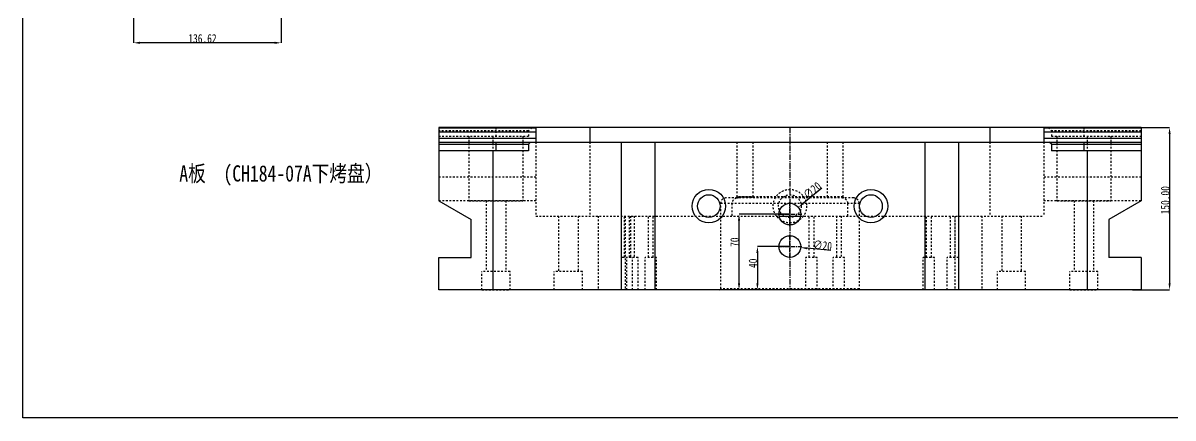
# Model space of a CAD drawing. Header units: millimetres. Extents: x 1572 to 4063, y -10865 to -3081.
# Drawn here: x 2167 to 3231, y -9144 to -8779 of the extents above; entities that cross this region are included whole.
import ezdxf

# ---------------------------------------------------------------- set-up
doc = ezdxf.new("R2010")
doc.units = ezdxf.units.MM
doc.header["$LTSCALE"] = 16.335
doc.header["$PDMODE"] = 3
doc.header["$PDSIZE"] = 0.3125
doc.linetypes.add('CENTER', pattern=[0.6, 0.375, -0.075, 0.075, -0.075])
doc.linetypes.add('HIDDEN', pattern=[0.2, 0.1, -0.1])
doc.layers.get('0').update_dxf_attribs({"linetype": 'CONTINUOUS'})
doc.layers.get('Defpoints').update_dxf_attribs({"linetype": 'CONTINUOUS'})
doc.layers.add('DEFAULT_2', color=8, linetype='HIDDEN')
doc.styles.get("Standard").update_dxf_attribs({"font": 'txt', "width": 0.8})
doc.dimstyles.new('ISO-25', dxfattribs={"dimtxt": 8, "dimasz": 6, "dimexe": 0, "dimexo": 0, "dimgap": 0, "dimtad": 1, "dimdsep": 46, "dimtxsty": 'Standard', "dimcen": 0, "dimclrd": 4, "dimclre": 4, "dimclrt": 6, "dimazin": 0, "dimtfac": 1, "dimtofl": 0, "dimtmove": 0, "dimatfit": 3, "dimfxl": 0, "dimarcsym": 0})

# ---------------------------------------------------------------- blocks, each defined once
blk = doc.blocks.new('*D851')
at = {"color": 4, "lineweight": -2, "transparency": 16777216}
for p, q in [((2876.5, -8985.5), (2846.4, -8985.5)), ((2846.4, -8991.5), (2846.4, -9019.5)), ((2872.9, -9025.5), (2846.4, -9025.5))]:
    blk.add_line(p, q, dxfattribs=at)
at = {"color": 4, "transparency": 16777216}
for points in [[(2845.4, -8991.5), (2847.4, -8991.5), (2846.4, -8985.5)], [(2845.4, -9019.5), (2847.4, -9019.5), (2846.4, -9025.5)]]:
    blk.add_solid(points, dxfattribs=at)
at = {"layer": 'Defpoints', "color": 0, "transparency": 16777216}
for p in [(2876.5, -8985.5), (2846.4, -9025.5), (2872.9, -9025.5)]:
    blk.add_point(p, dxfattribs=at)
at = {"color": 6, "transparency": 16777216, "insert": (2842.4, -9000.9), "char_height": 8, "attachment_point": 5, "rotation": 90}
blk.add_mtext('40', dxfattribs=at)
blk = doc.blocks.new('*D852')
at = {"color": 4, "lineweight": -2, "transparency": 16777216}
for p, q in [((2876.5, -8955.5), (2829.4, -8955.5)), ((2829.4, -9019.5), (2829.4, -8961.5)), ((2872.9, -9025.5), (2829.4, -9025.5))]:
    blk.add_line(p, q, dxfattribs=at)
at = {"color": 4, "transparency": 16777216}
for points in [[(2828.4, -8961.5), (2830.4, -8961.5), (2829.4, -8955.5)], [(2828.4, -9019.5), (2830.4, -9019.5), (2829.4, -9025.5)]]:
    blk.add_solid(points, dxfattribs=at)
at = {"layer": 'Defpoints', "color": 0, "transparency": 16777216}
for p in [(2829.4, -8955.5), (2876.5, -8955.5), (2872.9, -9025.5)]:
    blk.add_point(p, dxfattribs=at)
at = {"color": 6, "transparency": 16777216, "insert": (2825.4, -8981.4), "char_height": 8, "attachment_point": 5, "rotation": 90}
blk.add_mtext('70', dxfattribs=at)
blk = doc.blocks.new('*D853')
at = {"color": 4, "lineweight": -2, "transparency": 16777216}
blk.add_line((2914.3, -8989.1), (2892.4, -8987), dxfattribs=at)
at = {"color": 4, "transparency": 16777216}
blk.add_solid([(2892.5, -8986), (2892.3, -8988), (2886.4, -8986.4)], dxfattribs=at)
at = {"layer": 'Defpoints', "color": 0, "transparency": 16777216}
for p in [(2866.5, -8984.5), (2886.4, -8986.4)]:
    blk.add_point(p, dxfattribs=at)
at = {"color": 6, "transparency": 16777216, "insert": (2906.7, -8984.4), "char_height": 8, "attachment_point": 5, "rotation": 354.493}
blk.add_mtext('∅20', dxfattribs=at)
blk = doc.blocks.new('*D854')
at = {"color": 4, "lineweight": -2, "transparency": 16777216}
for p, q in [((3193.4, -8875.4), (3227.8, -8875.4)), ((3227.8, -8881.4), (3227.8, -9019.5)), ((3193.4, -9025.5), (3227.8, -9025.5))]:
    blk.add_line(p, q, dxfattribs=at)
at = {"color": 4, "transparency": 16777216}
for points in [[(3226.8, -8881.4), (3228.8, -8881.4), (3227.8, -8875.4)], [(3226.8, -9019.5), (3228.8, -9019.5), (3227.8, -9025.5)]]:
    blk.add_solid(points, dxfattribs=at)
at = {"layer": 'Defpoints', "color": 0, "transparency": 16777216}
for p in [(3193.4, -8875.4), (3193.4, -9025.5), (3227.8, -9025.5)]:
    blk.add_point(p, dxfattribs=at)
at = {"color": 6, "transparency": 16777216, "insert": (3223.8, -8942.6), "char_height": 8, "attachment_point": 5, "rotation": 90}
blk.add_mtext('150.00', dxfattribs=at)
blk = doc.blocks.new('*D1223')
at = {"color": 4, "lineweight": -2, "transparency": 16777216}
for p, q in [((2269.1, -8753.4), (2269.1, -8797)), ((2405.7, -8766.7), (2405.7, -8797)), ((2399.7, -8797), (2275.1, -8797))]:
    blk.add_line(p, q, dxfattribs=at)
at = {"color": 4, "transparency": 16777216}
for points in [[(2275.1, -8796), (2275.1, -8798), (2269.1, -8797)], [(2399.7, -8796), (2399.7, -8798), (2405.7, -8797)]]:
    blk.add_solid(points, dxfattribs=at)
at = {"layer": 'Defpoints', "color": 0, "transparency": 16777216}
for p in [(2269.1, -8753.4), (2405.7, -8766.7), (2269.1, -8797)]:
    blk.add_point(p, dxfattribs=at)
at = {"color": 6, "transparency": 16777216, "insert": (2332.9, -8793), "char_height": 8, "attachment_point": 5}
blk.add_mtext('136.62', dxfattribs=at)
blk = doc.blocks.new('*D1224')
at = {"color": 4, "lineweight": -2, "transparency": 16777216}
blk.add_line((2906, -8931.5), (2888.9, -8945.4), dxfattribs=at)
at = {"color": 4, "transparency": 16777216}
blk.add_solid([(2888.3, -8944.6), (2889.5, -8946.2), (2884.2, -8949.2)], dxfattribs=at)
at = {"layer": 'Defpoints', "color": 0, "transparency": 16777216}
for p in [(2884.2, -8949.2), (2868.7, -8961.8)]:
    blk.add_point(p, dxfattribs=at)
at = {"color": 6, "transparency": 16777216, "insert": (2897.2, -8933.5), "char_height": 8, "attachment_point": 5, "rotation": 39.031}
blk.add_mtext('∅20', dxfattribs=at)

msp = doc.modelspace()

# ---------------------------------------------------------------- linework, layer by layer
at = {"color": 7, "linetype": 'Continuous'}
for p, q in [((2551.461, -8875.444), (2551.461, -8943.027)), ((3201.461, -8875.444), (2551.461, -8875.444)), ((2641.461, -8875.893), (2551.461, -8875.893)), ((2641.461, -8879.559), (2551.461, -8879.559)), ((2551.461, -8885.133), (2641.461, -8885.133)), ((2641.461, -8875.444), (2641.461, -8888.839)), ((2691.461, -8875.426), (2691.461, -8888.839)), ((3061.461, -8875.426), (3061.461, -8888.839)), ((3111.461, -8875.444), (3111.461, -8888.839)), ((3201.461, -8875.893), (3111.461, -8875.893)), ((3201.461, -8879.559), (3111.461, -8879.559)), ((3111.461, -8885.133), (3201.461, -8885.133)), ((3201.461, -8875.444), (3201.461, -8943.027)), ((2551.461, -8888.839), (3201.461, -8888.839)), ((2551.461, -8890.839), (2634.461, -8890.839)), ((2604.461, -8888.839), (2604.461, -8896.839)), ((2636.461, -8888.839), (2634.461, -8890.839)), ((2634.461, -8890.839), (2634.461, -8896.839)), ((2720.461, -8888.839), (2720.461, -9025.461)), ((2751.461, -8888.839), (2751.461, -9025.461)), ((3001.461, -8888.839), (3001.461, -9025.461)), ((3032.461, -8888.839), (3032.461, -9025.461)), ((3118.461, -8890.839), (3116.461, -8888.839)), ((3118.461, -8890.839), (3201.461, -8890.839)), ((3118.461, -8890.839), (3118.461, -8896.839)), ((3148.461, -8888.839), (3148.461, -8896.839)), ((2634.461, -8896.839), (2551.461, -8896.839)), ((2601.461, -8896.839), (2601.461, -9025.461)), ((3201.461, -8896.839), (3118.461, -8896.839)), ((3151.461, -8896.839), (3151.461, -9025.461)), ((2551.461, -8943.027), (2581.461, -8960.348)), ((3201.461, -8943.027), (3171.461, -8960.348)), ((2866.74, -8957.185), (2886.182, -8957.185)), ((2581.461, -8995.439), (2581.461, -8960.348)), ((3171.461, -8960.348), (3171.461, -8995.439)), ((2551.461, -9025.458), (2551.461, -8995.439)), ((2551.461, -8995.439), (2581.461, -8995.439)), ((3201.461, -8995.439), (3171.461, -8995.439)), ((3201.461, -8995.439), (3201.461, -9025.458)), ((3201.461, -9025.458), (2551.461, -9025.458))]:
    msp.add_line(p, q, dxfattribs=at)
at = {"color": 1, "linetype": 'CENTER', "ltscale": 0.84071}
msp.add_line((2876.461, -8875.444), (2876.461, -9025.458), dxfattribs=at)
at = {"color": 1, "linetype": 'CENTER', "ltscale": 0.621977}
for p, q in [((2876.461, -8966.46), (2876.461, -8944.46)), ((2865.461, -8955.46), (2887.461, -8955.46)), ((2876.461, -8996.46), (2876.461, -8974.46)), ((2865.461, -8985.46), (2887.461, -8985.46))]:
    msp.add_line(p, q, dxfattribs=at)
msp.add_lwpolyline([(2166.824, -8060.844), (3317.207, -8060.844), (3317.207, -9144.009), (2166.824, -9144.009)], close=True)
at = {"color": 7, "linetype": 'Continuous'}
for centre, radius in [((2801.461, -8948.039), 15.499), ((2801.461, -8948.039), 10.5), ((2951.461, -8948.039), 15.499), ((2951.461, -8948.039), 10.5), ((2876.461, -8955.46), 10), ((2876.461, -8985.46), 10)]:
    msp.add_circle(centre, radius, dxfattribs=at)
at = {"layer": 'DEFAULT_2', "color": 8, "linetype": 'HIDDEN'}
for p, q in [((2551.461, -8875.427), (2551.461, -8875.444)), ((2634.461, -8878.419), (2551.461, -8878.421)), ((2551.461, -8883.427), (2634.461, -8883.425)), ((2579.461, -8883.425), (2579.461, -8943.056)), ((2601.461, -8883.42), (2601.461, -8896.839)), ((2604.461, -8875.427), (2604.461, -8883.427)), ((2629.461, -8883.425), (2629.461, -8943.056)), ((2637.455, -8875.425), (2634.461, -8878.419)), ((2634.461, -8878.419), (2634.461, -8883.425)), ((2637.455, -8875.42), (2637.455, -8875.425)), ((3115.467, -8875.425), (3115.467, -8875.42)), ((3115.467, -8875.425), (3118.461, -8878.419)), ((3118.461, -8878.415), (3118.461, -8883.425)), ((3201.461, -8878.421), (3118.461, -8878.419)), ((3118.461, -8883.425), (3201.461, -8883.427)), ((3123.461, -8883.425), (3123.461, -8943.056)), ((3148.461, -8875.427), (3148.461, -8883.427)), ((3151.461, -8883.42), (3151.461, -8896.839)), ((3173.461, -8883.425), (3173.461, -8943.056)), ((3201.461, -8875.427), (3201.461, -8875.444)), ((2641.461, -8888.839), (2641.461, -8957.185)), ((2691.461, -8888.839), (2691.461, -8957.185)), ((2827.431, -8888.839), (2827.431, -8939.447)), ((2842.127, -8888.839), (2842.13, -8939.445)), ((2910.796, -8888.839), (2910.793, -8939.446)), ((2925.491, -8888.839), (2925.491, -8939.448)), ((3061.461, -8888.839), (3061.461, -8957.185)), ((3111.461, -8888.839), (3111.461, -8957.185)), ((2641.461, -8921.185), (2551.461, -8921.185)), ((3201.461, -8921.185), (3111.461, -8921.185)), ((2641.461, -8943.185), (2551.733, -8943.185)), ((2579.461, -8943.025), (2629.461, -8943.025)), ((2579.461, -8943.056), (2629.461, -8943.056)), ((2595.461, -8943.025), (2595.461, -9008.456)), ((2613.461, -8943.025), (2613.461, -9008.456)), ((2812.411, -8945.453), (2875.603, -8945.457)), ((2812.411, -9024.447), (2812.411, -8945.453)), ((2935.511, -8940.453), (2817.411, -8940.453)), ((2822.826, -8945.451), (2822.826, -8957.185)), ((2827.431, -8939.447), (2826.425, -8940.453)), ((2827.432, -8939.447), (2842.13, -8939.445)), ((2925.491, -8939.448), (2827.432, -8939.447)), ((2877.319, -8945.457), (2940.511, -8945.453)), ((2910.793, -8939.446), (2925.491, -8939.448)), ((2925.491, -8939.448), (2926.496, -8940.453)), ((2930.096, -8957.185), (2930.096, -8945.451)), ((2940.511, -8945.453), (2940.511, -9024.447)), ((3201.189, -8943.185), (3111.461, -8943.185)), ((3123.461, -8943.025), (3173.461, -8943.025)), ((3123.461, -8943.056), (3173.461, -8943.056)), ((3139.461, -8943.025), (3139.461, -9008.456)), ((3157.461, -8943.025), (3157.461, -9008.456)), ((2641.461, -8957.185), (2866.74, -8957.185)), ((2662.461, -8957.185), (2662.461, -9008.439)), ((2680.461, -8957.185), (2680.461, -9008.439)), ((2698.961, -8957.185), (2698.961, -9025.449)), ((2723.461, -8995.442), (2723.461, -8957.185)), ((2723.961, -8957.185), (2723.961, -9025.449)), ((2727.961, -8995.442), (2727.961, -8957.185)), ((2728.986, -8957.185), (2728.986, -8995.439)), ((2732.486, -8957.185), (2732.486, -8995.439)), ((2745.571, -8995.433), (2745.571, -8957.185)), ((2750.071, -8995.433), (2750.071, -8957.185)), ((2886.182, -8957.185), (3111.461, -8957.185)), ((2894.311, -8995.433), (2894.311, -8957.185)), ((2898.811, -8995.433), (2898.811, -8957.185)), ((2919.436, -8957.185), (2919.436, -8995.432)), ((2923.936, -8957.185), (2923.936, -8995.432)), ((3002.851, -8995.433), (3002.851, -8957.185)), ((3007.351, -8995.433), (3007.351, -8957.185)), ((3024.961, -8995.442), (3024.961, -8957.185)), ((3028.961, -8957.185), (3028.961, -9025.449)), ((3029.461, -8995.442), (3029.461, -8957.185)), ((3053.961, -8957.185), (3053.961, -9025.449)), ((3072.461, -8957.185), (3072.461, -9008.439)), ((3090.461, -8957.185), (3090.461, -9008.439)), ((2735.986, -8995.439), (2720.461, -8995.442)), ((2725.486, -9025.439), (2725.486, -8995.439)), ((2730.961, -9025.442), (2730.961, -8995.442)), ((2735.986, -9025.439), (2735.986, -8995.439)), ((2753.071, -8995.433), (2742.571, -8995.433)), ((2742.571, -9025.433), (2742.571, -8995.433)), ((2753.071, -9025.433), (2753.071, -8995.433)), ((2901.811, -8995.433), (2891.311, -8995.433)), ((2891.311, -9025.433), (2891.311, -8995.433)), ((2901.811, -9025.433), (2901.811, -8995.433)), ((2926.936, -8995.432), (2916.436, -8995.432)), ((2916.436, -9025.432), (2916.436, -8995.432)), ((2926.936, -9025.432), (2926.936, -8995.432)), ((3010.351, -8995.433), (2999.851, -8995.433)), ((2999.851, -9025.433), (2999.851, -8995.433)), ((3010.351, -9025.433), (3010.351, -8995.433)), ((3032.461, -8995.442), (3021.961, -8995.442)), ((3021.961, -9025.442), (3021.961, -8995.442)), ((2591.461, -9025.456), (2591.461, -9008.425)), ((2617.461, -9008.425), (2591.461, -9008.425)), ((2617.461, -9008.456), (2591.461, -9008.456)), ((2617.461, -9025.456), (2617.461, -9008.425)), ((2658.461, -9025.428), (2658.461, -9008.439)), ((2684.461, -9008.439), (2658.461, -9008.439)), ((2684.461, -9025.428), (2684.461, -9008.439)), ((3094.461, -9008.439), (3068.461, -9008.439)), ((3068.461, -9025.428), (3068.461, -9008.439)), ((3094.461, -9025.428), (3094.461, -9008.439)), ((3161.461, -9008.425), (3135.461, -9008.425)), ((3135.461, -9025.456), (3135.461, -9008.425)), ((3161.461, -9008.456), (3135.461, -9008.456)), ((3161.461, -9025.456), (3161.461, -9008.425)), ((2591.461, -9025.425), (2617.461, -9025.425)), ((2720.461, -9025.46), (2720.461, -9025.461)), ((2751.461, -9025.461), (2751.461, -9025.46)), ((2811.405, -9025.453), (2812.411, -9024.447)), ((2940.511, -9024.447), (2812.411, -9024.447)), ((2941.517, -9025.453), (2940.511, -9024.447)), ((3001.461, -9025.46), (3001.461, -9025.461)), ((3135.461, -9025.425), (3161.461, -9025.425))]:
    msp.add_line(p, q, dxfattribs=at)
for radius in [15.501, 10.5]:
    msp.add_circle((2876.461, -8948.039), radius, dxfattribs=at)
for centre, radius, start, end in [((2817.411, -8945.453), 5, 90, 180), ((2946.659, -9088.698), 182.215, 125.005397, 125.552714), ((2806.259, -9088.703), 182.222, 54.447293, 54.994121), ((2935.511, -8945.453), 5, 0, 90)]:
    msp.add_arc(centre, radius, start, end, dxfattribs=at)
for points, knots in [([(2826.875, -8940.731), (2826.342, -8940.883), (2825.306, -8941.316), (2823.983, -8942.362), (2823.054, -8943.779), (2822.826, -8944.897), (2822.826, -8945.451)], [0, 0, 0, 0, 0.25025083, 0.50037282, 0.75029011, 1, 1, 1, 1]), ([(2930.096, -8945.451), (2930.096, -8944.897), (2929.868, -8943.779), (2928.939, -8942.362), (2927.616, -8941.316), (2926.581, -8940.883), (2926.047, -8940.731)], [0, 0, 0, 0, 0.24970989, 0.49962718, 0.74974917, 1, 1, 1, 1])]:
    msp.add_open_spline(points, degree=3, knots=knots, dxfattribs=at)
for points in [[(2828.909, -8940.451), (2828.225, -8940.451), (2827.533, -8940.543), (2826.875, -8940.731)], [(2926.047, -8940.731), (2925.389, -8940.543), (2924.698, -8940.451), (2924.014, -8940.451)]]:
    msp.add_open_spline(points, degree=3, dxfattribs=at)

# ---------------------------------------------------------------- texts
at = {"insert": (2311.437, -8910.291), "char_height": 15, "width": 199.41165, "attachment_point": 1}
msp.add_mtext('{\\fSimSun|b0|i0|c134|p2;A板  (CH184-07A下烤盘）}', dxfattribs=at)

# ---------------------------------------------------------------- dimensions: what is measured, and where the dimension line sits
dim = msp.add_linear_dim(base=(2269.092, -8796.958), p1=(2405.713, -8766.712), p2=(2269.092, -8753.375), dimstyle='ISO-25', override={"dimfxl": 1.25})
dim.commit()
dim.dimension.update_dxf_attribs({"geometry": '*D1223', "text_midpoint": (2332.868, -8796.958), "dimtype": 160})
dim = msp.add_linear_dim(base=(3227.824, -9025.458), p1=(3193.363, -8875.444), p2=(3193.363, -9025.458), angle=90, text='150.00', dimstyle='ISO-25', override={"dimfxl": 1.25})
dim.commit()
dim.dimension.update_dxf_attribs({"geometry": '*D854', "text_midpoint": (3227.824, -8942.598), "dimtype": 160})
for p1, p2, picture, middle in [((2868.693, -8961.758), (2884.229, -8949.163), '*D1224', (2897.246, -8933.461)), ((2866.507, -8984.501), (2886.415, -8986.42), '*D853', (2906.706, -8984.358))]:
    dim = msp.add_diameter_dim_2p(p1=p1, p2=p2, dimstyle='ISO-25', override={"dimfxl": 1.25})
    dim.commit()
    dim.dimension.update_dxf_attribs({"geometry": picture, "text_midpoint": middle})
for base, p1, p2, picture, middle in [((2829.377, -8955.46), (2872.902, -9025.458), (2876.461, -8955.46), '*D852', (2829.377, -8981.428)), ((2846.409, -9025.458), (2876.461, -8985.46), (2872.902, -9025.458), '*D851', (2846.409, -9000.875))]:
    dim = msp.add_linear_dim(base=base, p1=p1, p2=p2, angle=90, dimstyle='ISO-25', override={"dimfxl": 1.25})
    dim.commit()
    dim.dimension.update_dxf_attribs({"geometry": picture, "text_midpoint": middle, "dimtype": 160})

doc.saveas('drawing.dxf')
